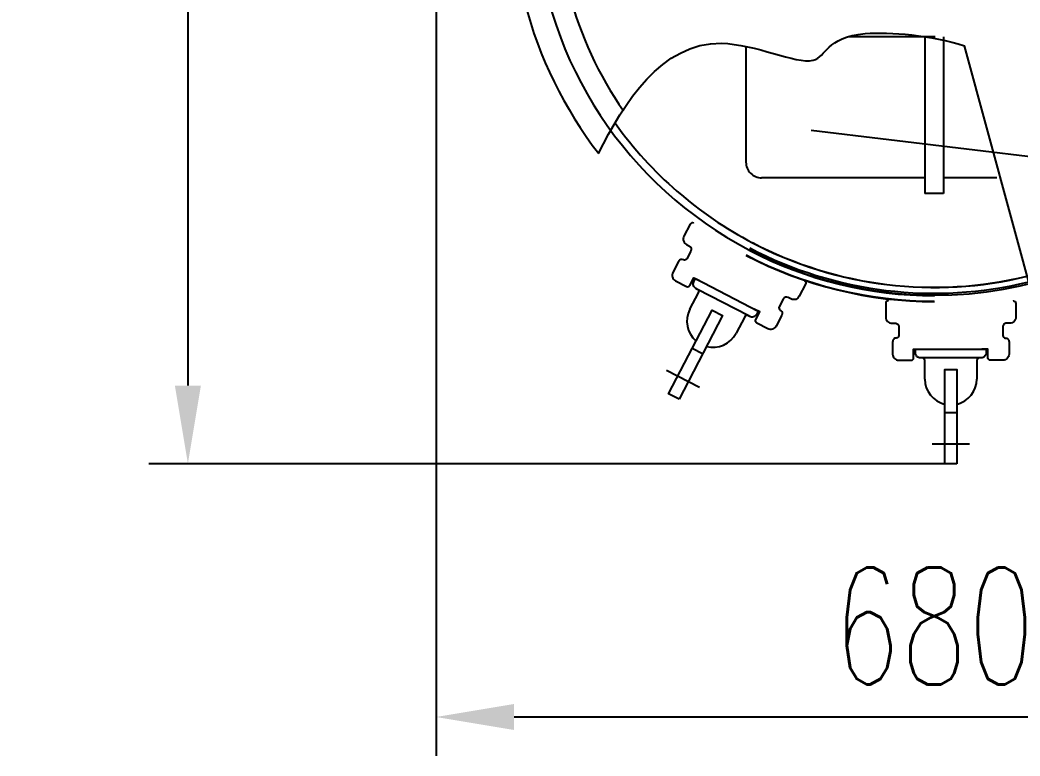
# Model space of a CAD drawing. Extents: x 4438 to 384502, y -178203 to -21188.
# Drawn here: x 374176.5 to 374560.8, y -177259.2 to -176976.2 of the extents above; entities that cross this region are included whole.
import ezdxf

# ---------------------------------------------------------------- set-up
doc = ezdxf.new("R2010")
doc.units = 0
doc.header["$LTSCALE"] = 8
doc.header["$MEASUREMENT"] = 0
doc.linetypes.add('ACAD_ISO04W100', pattern=[30, 24, -3, 0, -3])
doc.layers.get('0').update_dxf_attribs({"linetype": 'CONTINUOUS'})
doc.layers.get('DEFPOINTS').update_dxf_attribs({"linetype": 'CONTINUOUS'})
doc.layers.add('CEN', color=1, linetype='ACAD_ISO04W100')
doc.layers.add('PL', color=5, linetype='CONTINUOUS')
doc.styles.add('DFT', font='simplex', dxfattribs={"width": 0.67, "bigfont": 'dft'})
doc.dimstyles.new('INTE$0', dxfattribs={"dimscale": 5, "dimtxt": 4, "dimasz": 3, "dimexe": 3, "dimexo": 0, "dimgap": 1, "dimtad": 1, "dimdec": 3, "dimdsep": 46, "dimtxsty": 'DFT', "dimcen": 0, "dimclrd": 3, "dimclre": 3, "dimclrt": 6, "dimadec": 0, "dimazin": 0, "dimtfac": 1, "dimtdec": 3, "dimtix": 1, "dimtmove": 1, "dimatfit": 0, "dimfxl": 1, "dimtolj": 1, "dimtzin": 0, "dimarcsym": 0})

# ---------------------------------------------------------------- blocks, each defined once
blk = doc.blocks.new('*D4')
at = {"color": 3, "lineweight": -2, "transparency": 16777216}
for p, q in [((374508.81, -176709.64), (374226.01, -176709.64)), ((374241.01, -176739.64), (374241.01, -177116.78)), ((374531.99, -177146.78), (374226.01, -177146.78))]:
    blk.add_line(p, q, dxfattribs=at)
at = {"color": 3, "transparency": 16777216}
for points in [[(374236.01, -176739.64), (374246.01, -176739.64), (374241.01, -176709.64)], [(374236.01, -177116.78), (374246.01, -177116.78), (374241.01, -177146.78)]]:
    blk.add_solid(points, dxfattribs=at)
at = {"layer": 'DEFPOINTS', "color": 0, "transparency": 16777216}
for p in [(374508.81, -176709.64), (374241.01, -177146.78), (374531.99, -177146.78)]:
    blk.add_point(p, dxfattribs=at)
at = {"color": 6, "transparency": 16777216, "insert": (374206.01, -176928.21), "char_height": 45, "attachment_point": 5, "rotation": 90, "style": 'DFT'}
blk.add_mtext('\\A1;775', dxfattribs=at)
blk = doc.blocks.new('*D5')
at = {"color": 3, "lineweight": -2, "transparency": 16777216}
for p, q in [((374336.4, -176934.03), (374336.4, -177259.17)), ((374719.27, -176936.17), (374719.27, -177259.17)), ((374366.4, -177244.17), (374689.27, -177244.17))]:
    blk.add_line(p, q, dxfattribs=at)
at = {"color": 3, "transparency": 16777216}
for points in [[(374366.4, -177239.17), (374366.4, -177249.17), (374336.4, -177244.17)], [(374689.27, -177239.17), (374689.27, -177249.17), (374719.27, -177244.17)]]:
    blk.add_solid(points, dxfattribs=at)
at = {"layer": 'DEFPOINTS', "color": 0, "transparency": 16777216}
for p in [(374336.4, -176934.03), (374719.27, -176936.17), (374719.27, -177244.17)]:
    blk.add_point(p, dxfattribs=at)
at = {"color": 6, "transparency": 16777216, "insert": (374527.84, -177209.17), "char_height": 45, "attachment_point": 5, "style": 'DFT'}
blk.add_mtext('\\A1;680', dxfattribs=at)

msp = doc.modelspace()

# ---------------------------------------------------------------- linework, layer by layer
at = {"color": 1}
msp.add_line((374828.426, -177060.675), (374480.589, -177018.652), dxfattribs=at)
msp.add_line((374828.426, -177060.675), (374480.589, -177018.652), dxfattribs=at)
at = {"layer": 'CEN', "ltscale": 0.5}
for p, q in [((374437.617, -177117.512), (374424.959, -177110.923)), ((374437.628, -177117.491), (374424.97, -177110.902)), ((374541.386, -177139.212), (374527.116, -177139.212)), ((374541.386, -177139.212), (374527.116, -177139.212))]:
    msp.add_line(p, q, dxfattribs=at)
at = {"layer": 'PL', "color": 7, "ltscale": 0.5}
for p, q in [((374528.178, -176982.61), (374494.74, -176982.61)), ((374524.214, -176982.61), (374524.203, -177042.868)), ((374531.445, -176982.61), (374531.434, -177042.868)), ((374455.519, -176986.342), (374455.511, -177030.815)), ((374566.792, -177086.354), (374539.554, -176986.084)), ((374524.204, -177036.842), (374461.536, -177036.842)), ((374524.204, -177036.842), (374461.536, -177036.842)), ((374551.917, -177036.842), (374531.435, -177036.842)), ((374551.917, -177036.842), (374531.435, -177036.842)), ((374531.434, -177042.868), (374524.203, -177042.868))]:
    msp.add_line(p, q, dxfattribs=at)
at = {"layer": 'PL', "ltscale": 0.5}
for p, q in [((374456.307, -177089.865), (374436.885, -177079.755)), ((374438.865, -177104.558), (374434.854, -177102.47)), ((374545.199, -177106.082), (374523.303, -177106.082)), ((374536.512, -177127.169), (374531.99, -177127.169))]:
    msp.add_line(p, q, dxfattribs=at)
for points in [[(374435.385, -177054.288), (374435.385, -177054.288, 0.4142136), (374434.101, -177054.693), (374431.683, -177059.338, 0.4142136), (374432.695, -177062.548), (374433.751, -177063.097, -0.4142136), (374434.358, -177065.023), (374432.82, -177067.979, -0.4142136), (374431.536, -177068.384), (374431.536, -177068.384, 0.4142136), (374429.61, -177068.991), (374427.412, -177073.213, 0.4142136), (374428.424, -177076.423), (374432.646, -177078.621, 0.4142136), (374433.93, -177078.216), (374435.468, -177075.261), (374437.58, -177076.36)], [(374433.971, -177087.414), (374437.29, -177081.039, 0.4142136), (374436.885, -177079.755), (374436.252, -177079.425, -0.4142136), (374435.442, -177076.857), (374436.102, -177075.59), (374460.168, -177088.119), (374459.509, -177089.385, -0.4142136), (374456.941, -177090.195), (374456.307, -177089.865, 0.4142136), (374455.023, -177090.27), (374451.705, -177096.646)], [(374478.029, -177076.487), (374478.029, -177076.487, -0.4142136), (374478.434, -177077.772), (374476.016, -177082.416, -0.4142136), (374472.806, -177083.428), (374471.75, -177082.879, 0.4142136), (374469.824, -177083.486), (374468.286, -177086.441, 0.4142136), (374468.691, -177087.725), (374468.691, -177087.725, -0.4142136), (374469.298, -177089.651), (374467.1, -177093.874, -0.4142136), (374463.89, -177094.886), (374459.668, -177092.688, -0.4142136), (374459.263, -177091.404), (374460.801, -177088.448), (374458.69, -177087.349)], [(374510.213, -177084.186), (374510.213, -177084.186, 0.4142136), (374509.261, -177085.138), (374509.261, -177090.374, 0.4142136), (374511.641, -177092.754), (374512.831, -177092.754, -0.4142136), (374514.259, -177094.182), (374514.259, -177097.514, -0.4142136), (374513.307, -177098.466), (374513.307, -177098.466, 0.4142136), (374511.879, -177099.894), (374511.879, -177104.654, 0.4142136), (374514.259, -177107.034), (374519.019, -177107.034, 0.4142136), (374519.971, -177106.082), (374519.971, -177102.75), (374522.351, -177102.75)], [(374558.289, -177084.186), (374558.289, -177084.186, -0.4142136), (374559.241, -177085.138), (374559.241, -177090.374, -0.4142136), (374556.861, -177092.754), (374555.671, -177092.754, 0.4142136), (374554.243, -177094.182), (374554.243, -177097.514, 0.4142136), (374555.195, -177098.466), (374555.195, -177098.466, -0.4142136), (374556.623, -177099.894), (374556.623, -177104.654, -0.4142136), (374554.243, -177107.034), (374549.483, -177107.034, -0.4142136), (374548.531, -177106.082), (374548.531, -177102.75), (374546.151, -177102.75)], [(374524.255, -177114.222), (374524.255, -177107.034, 0.4142136), (374523.303, -177106.082), (374522.589, -177106.082, -0.4142136), (374520.685, -177104.178), (374520.685, -177102.75), (374547.817, -177102.75), (374547.817, -177104.178, -0.4142136), (374545.913, -177106.082), (374545.199, -177106.082, 0.4142136), (374544.247, -177107.034), (374544.247, -177114.222)]]:
    msp.add_lwpolyline(points, format="xyb", dxfattribs=at)
for points in [[(374439.268, -177077.239), (374457.002, -177086.47)], [(374524.255, -177102.75), (374544.247, -177102.75)]]:
    msp.add_lwpolyline(points, dxfattribs=at)
for points in [[(374429.799, -177121.975), (374425.788, -177119.887), (374442.547, -177087.693), (374446.558, -177089.781)], [(374536.512, -177146.78), (374531.99, -177146.78), (374531.99, -177110.509), (374536.512, -177110.509)]]:
    msp.add_lwpolyline(points, close=True, dxfattribs=at)
at = {"layer": 'PL', "color": 7, "ltscale": 0.5}
for centre, radius, start, end in [((374527.882, -176928.377), 153.659, 270, 65.70221), ((374527.882, -176928.377), 162.698, 126.28314, 217.56439), ((374527.882, -176928.377), 153.659, 126.18886, 242.37902), ((374527.985, -176928.509), 145.355, 175.36039, 214.6502), ((374527.882, -176928.377), 150.646, 215.57758, 242.37902), ((374461.536, -177030.817), 6.026, 179.98911, 270), ((374461.536, -177030.817), 6.026, 179.98911, 270), ((374527.882, -176928.377), 150.646, 242.37902, 283.72795), ((374527.885, -176928.313), 150.646, 242.37902, 283.72795), ((374527.882, -176928.377), 153.659, 242.37902, 270), ((374527.885, -176928.313), 153.659, 242.37902, 270), ((374527.972, -176928.528), 153.659, 242.37902, 270), ((374527.976, -176928.463), 153.659, 242.37902, 270)]:
    msp.add_arc(centre, radius, start, end, dxfattribs=at)
at = {"layer": 'PL', "ltscale": 0.5}
for centre, radius, start, end in [((374527.887, -176928.256), 156.06, 242.37902, 270), ((374527.979, -176928.409), 156.06, 242.37902, 270), ((374527.887, -176928.256), 153, 242.37902, 283.72795), ((374442.838, -177092.03), 9.996, 152.5, 229.42711), ((374442.838, -177092.03), 9.996, 255.57289, 332.5), ((374534.251, -177114.222), 9.996, 180, 256.92711), ((374534.251, -177114.222), 9.996, 283.07289, 0)]:
    msp.add_arc(centre, radius, start, end, dxfattribs=at)
at = {"layer": 'PL', "color": 7, "ltscale": 0.5}
msp.add_open_spline([(374398.87, -177027.507), (374408.491, -177008.256), (374431.125, -176971.476), (374487.705, -176999.629), (374485.312, -176978.116), (374526.791, -176982.1), (374539.554, -176986.084)], degree=3, knots=[24.9756026, 24.9756026, 24.9756026, 24.9756026, 154.0581954, 226.7476827, 286.4813494, 323.326287, 323.326287, 323.326287, 323.326287], dxfattribs=at)

# ---------------------------------------------------------------- dimensions: what is measured, and where the dimension line sits
at = {"color": 1}
dim = msp.add_linear_dim(base=(374241.013, -177146.78), p1=(374508.814, -176709.639), p2=(374531.99, -177146.78), angle=90, text='775', dimstyle='INTE$0', override={"dimtxt": 9, "dimasz": 6, "dimgap": 2.5, "dimdec": 2, "dimtdec": 2}, dxfattribs=at)
dim.commit()
dim.dimension.update_dxf_attribs({"geometry": '*D4', "text_midpoint": (374206.013, -176928.21)})
dim = msp.add_linear_dim(base=(374719.272, -177244.173), p1=(374336.405, -176934.031), p2=(374719.272, -176936.172), text='680', dimstyle='INTE$0', override={"dimtxt": 9, "dimasz": 6, "dimgap": 2.5, "dimdec": 2, "dimtdec": 2}, dxfattribs=at)
dim.commit()
dim.dimension.update_dxf_attribs({"geometry": '*D5', "text_midpoint": (374527.838, -177209.173)})

doc.saveas('drawing.dxf')
